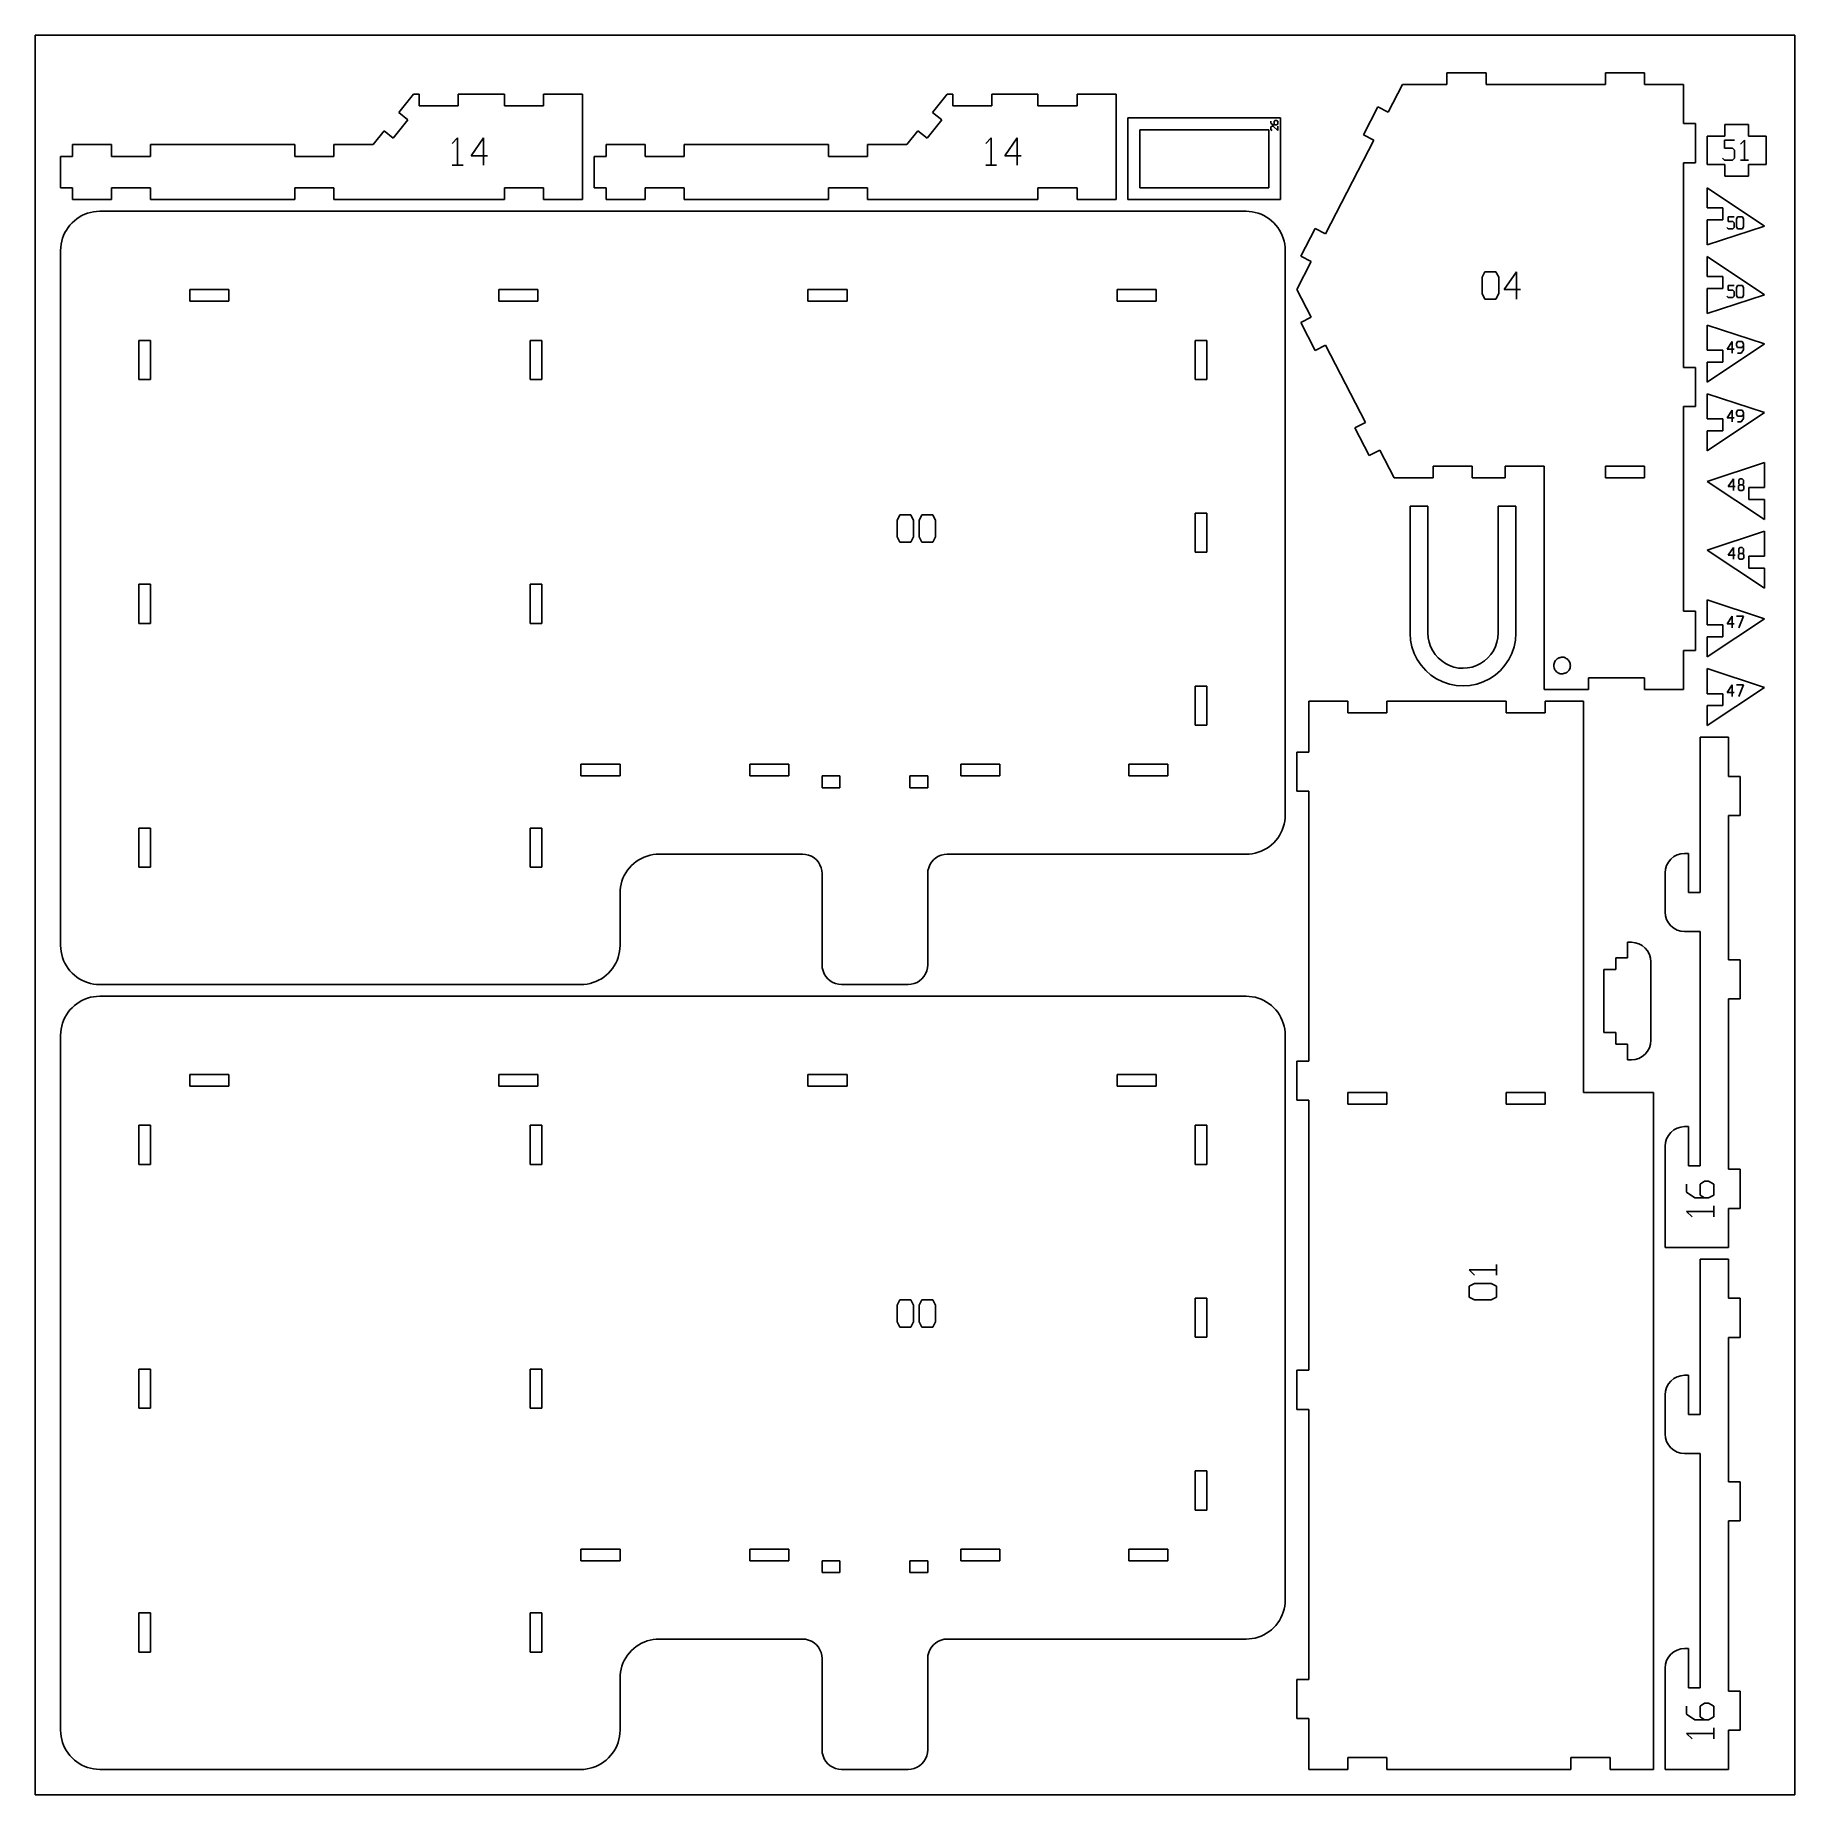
# Model space of a CAD drawing. Header units: millimetres. Extents: x 0 to 450, y 0 to 450.
import ezdxf

# ---------------------------------------------------------------- set-up
doc = ezdxf.new("R2010")
doc.units = ezdxf.units.MM
for name, color, linetype in [('CUT', 1, 'Continuous'), ('ENGRAVE', 5, 'Continuous'), ('SHEET', 8, 'Continuous')]:
    doc.layers.add(name, color=color, linetype=linetype)

msp = doc.modelspace()

# ---------------------------------------------------------------- linework, layer by layer
at = {"layer": 'CUT'}
for p, q in [((349.67, 437.39), (346, 430.28)), ((361.04, 437.39), (349.67, 437.39)), ((361.04, 440.39), (361.04, 437.39)), ((371.04, 440.39), (361.04, 440.39)), ((371.04, 437.39), (371.04, 440.39)), ((401.56, 437.39), (371.04, 437.39)), ((401.56, 440.39), (401.56, 437.39)), ((411.56, 440.39), (401.56, 440.39)), ((411.56, 437.39), (411.56, 440.39)), ((421.57, 437.39), (411.56, 437.39)), ((421.57, 427.39), (421.57, 437.39)), ((93, 430.24), (96.75, 434.91)), ((96.75, 434.91), (98.19, 434.91)), ((98.19, 434.91), (98.19, 431.91)), ((108.19, 431.91), (108.19, 434.91)), ((108.19, 434.91), (119.98, 434.91)), ((119.98, 434.91), (119.98, 431.91)), ((129.98, 431.91), (129.98, 434.91)), ((129.98, 434.91), (139.98, 434.91)), ((139.98, 434.91), (139.98, 407.96)), ((229.48, 430.24), (233.23, 434.91)), ((233.23, 434.91), (234.67, 434.91)), ((234.67, 434.91), (234.67, 431.91)), ((244.67, 431.91), (244.67, 434.91)), ((244.67, 434.91), (256.45, 434.91)), ((256.45, 434.91), (256.45, 431.91)), ((266.46, 431.91), (266.46, 434.91)), ((266.46, 434.91), (276.46, 434.91)), ((276.46, 434.91), (276.46, 407.96)), ((91.59, 423.68), (95.34, 428.36)), ((95.34, 428.36), (93, 430.24)), ((98.19, 431.91), (108.19, 431.91)), ((119.98, 431.91), (129.98, 431.91)), ((228.07, 423.68), (231.82, 428.36)), ((231.82, 428.36), (229.48, 430.24)), ((234.67, 431.91), (244.67, 431.91)), ((256.45, 431.91), (266.46, 431.91)), ((279.46, 428.83), (279.46, 407.96)), ((318.47, 428.83), (279.46, 428.83)), ((318.47, 407.96), (318.47, 428.83)), ((343.33, 431.65), (339.67, 424.54)), ((346, 430.28), (343.33, 431.65)), ((86.4, 422.01), (89.25, 425.56)), ((89.25, 425.56), (91.59, 423.68)), ((222.88, 422.01), (225.73, 425.56)), ((225.73, 425.56), (228.07, 423.68)), ((282.46, 410.96), (282.46, 425.83)), ((282.46, 425.83), (315.47, 425.83)), ((315.47, 425.83), (315.47, 410.96)), ((342.34, 423.16), (330.01, 399.22)), ((339.67, 424.54), (342.34, 423.16)), ((424.57, 427.39), (421.57, 427.39)), ((424.57, 417.39), (424.57, 427.39)), ((432.11, 424.14), (427.57, 424.14)), ((427.57, 424.14), (427.57, 416.96)), ((438.12, 427.14), (432.11, 427.14)), ((432.11, 427.14), (432.11, 424.14)), ((438.12, 424.14), (438.12, 427.14)), ((442.66, 424.14), (438.12, 424.14)), ((442.66, 416.96), (442.66, 424.14)), ((6.5, 410.96), (6.5, 419.01)), ((6.5, 419.01), (9.5, 419.01)), ((9.5, 419.01), (9.5, 422.01)), ((9.5, 422.01), (19.5, 422.01)), ((19.5, 422.01), (19.5, 419.01)), ((19.5, 419.01), (29.5, 419.01)), ((29.5, 419.01), (29.5, 422.01)), ((29.5, 422.01), (66.4, 422.01)), ((66.4, 422.01), (66.4, 419.01)), ((66.4, 419.01), (76.4, 419.01)), ((76.4, 419.01), (76.4, 422.01)), ((76.4, 422.01), (86.4, 422.01)), ((142.98, 410.96), (142.98, 419.01)), ((142.98, 419.01), (145.98, 419.01)), ((145.98, 419.01), (145.98, 422.01)), ((145.98, 422.01), (155.98, 422.01)), ((155.98, 422.01), (155.98, 419.01)), ((155.98, 419.01), (165.98, 419.01)), ((165.98, 419.01), (165.98, 422.01)), ((165.98, 422.01), (202.88, 422.01)), ((202.88, 422.01), (202.88, 419.01)), ((202.88, 419.01), (212.88, 419.01)), ((212.88, 419.01), (212.88, 422.01)), ((212.88, 422.01), (222.88, 422.01)), ((421.57, 365.03), (421.57, 417.39)), ((421.57, 417.39), (424.57, 417.39)), ((427.57, 416.96), (432.11, 416.96)), ((432.11, 416.96), (432.11, 413.96)), ((438.12, 416.96), (442.66, 416.96)), ((438.12, 413.96), (438.12, 416.96)), ((9.5, 410.96), (6.5, 410.96)), ((9.5, 407.96), (9.5, 410.96)), ((19.5, 410.96), (19.5, 407.96)), ((29.5, 410.96), (19.5, 410.96)), ((29.5, 407.96), (29.5, 410.96)), ((66.4, 410.96), (66.4, 407.96)), ((76.4, 410.96), (66.4, 410.96)), ((76.4, 407.96), (76.4, 410.96)), ((119.98, 410.96), (119.98, 407.96)), ((129.98, 410.96), (119.98, 410.96)), ((129.98, 407.96), (129.98, 410.96)), ((145.98, 410.96), (142.98, 410.96)), ((145.98, 407.96), (145.98, 410.96)), ((155.98, 410.96), (155.98, 407.96)), ((165.98, 410.96), (155.98, 410.96)), ((165.98, 407.96), (165.98, 410.96)), ((202.88, 410.96), (202.88, 407.96)), ((212.88, 410.96), (202.88, 410.96)), ((212.88, 407.96), (212.88, 410.96)), ((256.45, 410.96), (256.45, 407.96)), ((266.46, 410.96), (256.45, 410.96)), ((266.46, 407.96), (266.46, 410.96)), ((315.47, 410.96), (282.46, 410.96)), ((427.57, 410.96), (427.57, 405.82)), ((442.27, 401.2), (427.57, 410.96)), ((432.11, 413.96), (438.12, 413.96)), ((19.5, 407.96), (9.5, 407.96)), ((66.4, 407.96), (29.5, 407.96)), ((119.98, 407.96), (76.4, 407.96)), ((139.98, 407.96), (129.98, 407.96)), ((155.98, 407.96), (145.98, 407.96)), ((202.88, 407.96), (165.98, 407.96)), ((256.45, 407.96), (212.88, 407.96)), ((276.46, 407.96), (266.46, 407.96)), ((279.46, 407.96), (318.47, 407.96)), ((427.57, 405.82), (431.57, 405.82)), ((431.57, 405.82), (431.57, 402.82)), ((8.41, 400.83), (7.97, 400.18)), ((8.9, 401.45), (8.41, 400.83)), ((9.43, 402.03), (8.9, 401.45)), ((10.01, 402.56), (9.43, 402.03)), ((10.62, 403.05), (10.01, 402.56)), ((11.28, 403.48), (10.62, 403.05)), ((11.96, 403.87), (11.28, 403.48)), ((12.67, 404.19), (11.96, 403.87)), ((13.41, 404.47), (12.67, 404.19)), ((14.17, 404.68), (13.41, 404.47)), ((14.94, 404.83), (14.17, 404.68)), ((15.72, 404.93), (14.94, 404.83)), ((16.5, 404.96), (15.72, 404.93)), ((309.68, 404.96), (16.5, 404.96)), ((310.46, 404.89), (309.68, 404.96)), ((311.24, 404.83), (310.46, 404.89)), ((312.01, 404.68), (311.24, 404.83)), ((312.77, 404.47), (312.01, 404.68)), ((313.5, 404.19), (312.77, 404.47)), ((314.22, 403.87), (313.5, 404.19)), ((314.9, 403.48), (314.22, 403.87)), ((315.56, 403.05), (314.9, 403.48)), ((316.17, 402.56), (315.56, 403.05)), ((316.75, 402.03), (316.17, 402.56)), ((317.28, 401.45), (316.75, 402.03)), ((317.77, 400.83), (317.28, 401.45)), ((318.2, 400.18), (317.77, 400.83)), ((327.34, 400.59), (323.67, 393.48)), ((330.01, 399.22), (327.34, 400.59)), ((427.57, 402.82), (427.57, 396.4)), ((431.57, 402.82), (427.57, 402.82)), ((427.57, 396.4), (442.27, 401.2)), ((6.62, 396.52), (6.53, 395.74)), ((6.78, 397.29), (6.62, 396.52)), ((6.99, 398.05), (6.78, 397.29)), ((7.26, 398.78), (6.99, 398.05)), ((7.59, 399.5), (7.26, 398.78)), ((7.97, 400.18), (7.59, 399.5)), ((318.59, 399.5), (318.2, 400.18)), ((318.92, 398.78), (318.59, 399.5)), ((319.19, 398.05), (318.92, 398.78)), ((319.4, 397.29), (319.19, 398.05)), ((319.56, 396.52), (319.4, 397.29)), ((319.65, 395.74), (319.56, 396.52)), ((6.53, 395.74), (6.5, 394.95)), ((6.5, 394.95), (6.5, 217.23)), ((319.68, 394.95), (319.65, 395.74)), ((319.68, 250.56), (319.68, 394.95)), ((326.34, 392.1), (322.68, 384.99)), ((323.67, 393.48), (326.34, 392.1)), ((427.57, 393.4), (427.57, 388.25)), ((442.27, 383.64), (427.57, 393.4)), ((427.57, 388.25), (431.57, 388.25)), ((431.57, 388.25), (431.57, 385.25)), ((39.51, 381.95), (39.51, 384.95)), ((39.51, 384.95), (49.51, 384.95)), ((49.51, 384.95), (49.51, 381.95)), ((118.56, 381.95), (118.56, 384.95)), ((118.56, 384.95), (128.56, 384.95)), ((128.56, 384.95), (128.56, 381.95)), ((197.62, 381.95), (197.62, 384.95)), ((197.62, 384.95), (207.62, 384.95)), ((207.62, 384.95), (207.62, 381.95)), ((276.67, 381.95), (276.67, 384.95)), ((276.67, 384.95), (286.67, 384.95)), ((286.67, 384.95), (286.67, 381.95)), ((322.68, 384.99), (326.34, 377.88)), ((427.57, 385.25), (427.57, 378.84)), ((431.57, 385.25), (427.57, 385.25)), ((427.57, 378.84), (442.27, 383.64)), ((49.51, 381.95), (39.51, 381.95)), ((128.56, 381.95), (118.56, 381.95)), ((207.62, 381.95), (197.62, 381.95)), ((286.67, 381.95), (276.67, 381.95)), ((326.34, 377.88), (323.67, 376.5)), ((323.67, 376.5), (327.34, 369.39)), ((427.57, 375.84), (427.57, 369.42)), ((442.27, 371.03), (427.57, 375.84)), ((26.5, 361.95), (26.5, 371.95)), ((26.5, 371.95), (29.5, 371.95)), ((29.5, 371.95), (29.5, 361.95)), ((126.56, 361.95), (126.56, 371.95)), ((126.56, 371.95), (129.56, 371.95)), ((129.56, 371.95), (129.56, 361.95)), ((296.67, 361.95), (296.67, 371.95)), ((296.67, 371.95), (299.67, 371.95)), ((299.67, 371.95), (299.67, 361.95)), ((327.34, 369.39), (330.01, 370.76)), ((330.01, 370.76), (340.19, 350.99)), ((427.57, 361.27), (442.27, 371.03)), ((427.57, 369.42), (431.57, 369.42)), ((431.57, 369.42), (431.57, 366.42)), ((424.57, 365.03), (421.57, 365.03)), ((424.57, 355.03), (424.57, 365.03)), ((427.57, 366.42), (427.57, 361.27)), ((431.57, 366.42), (427.57, 366.42)), ((29.5, 361.95), (26.5, 361.95)), ((129.56, 361.95), (126.56, 361.95)), ((299.67, 361.95), (296.67, 361.95)), ((427.57, 358.27), (427.57, 351.85)), ((442.27, 353.47), (427.57, 358.27)), ((421.57, 302.67), (421.57, 355.03)), ((421.57, 355.03), (424.57, 355.03)), ((427.57, 343.71), (442.27, 353.47)), ((427.57, 351.85), (431.57, 351.85)), ((431.57, 351.85), (431.57, 348.85)), ((340.19, 350.99), (337.52, 349.61)), ((337.52, 349.61), (341.18, 342.5)), ((427.57, 348.85), (427.57, 343.71)), ((431.57, 348.85), (427.57, 348.85)), ((341.18, 342.5), (343.85, 343.87)), ((343.85, 343.87), (347.52, 336.76)), ((357.52, 336.76), (357.52, 339.76)), ((357.52, 339.76), (367.52, 339.76)), ((367.52, 339.76), (367.52, 336.76)), ((375.9, 336.76), (375.9, 339.76)), ((375.9, 339.76), (385.9, 339.76)), ((385.9, 339.76), (385.9, 282.67)), ((401.56, 336.76), (401.56, 339.76)), ((401.56, 339.76), (411.56, 339.76)), ((411.56, 339.76), (411.56, 336.76)), ((442.27, 340.71), (427.57, 335.9)), ((442.27, 334.29), (442.27, 340.71)), ((347.52, 336.76), (357.52, 336.76)), ((367.52, 336.76), (375.9, 336.76)), ((411.56, 336.76), (401.56, 336.76)), ((427.57, 335.9), (442.27, 326.15)), ((438.27, 331.29), (438.27, 334.29)), ((438.27, 334.29), (442.27, 334.29)), ((351.65, 329.57), (351.65, 297.03)), ((356.18, 329.57), (351.65, 329.57)), ((356.18, 297.18), (356.18, 329.57)), ((374.13, 329.57), (374.13, 297.18)), ((378.66, 329.57), (374.13, 329.57)), ((378.66, 297.03), (378.66, 329.57)), ((442.27, 331.29), (438.27, 331.29)), ((442.27, 326.15), (442.27, 331.29)), ((296.67, 317.75), (296.67, 327.76)), ((296.67, 327.76), (299.67, 327.76)), ((299.67, 327.76), (299.67, 317.75)), ((442.27, 323.15), (427.57, 318.34)), ((442.27, 316.73), (442.27, 323.15)), ((299.67, 317.75), (296.67, 317.75)), ((427.57, 318.34), (442.27, 308.58)), ((438.27, 313.73), (438.27, 316.73)), ((438.27, 316.73), (442.27, 316.73)), ((442.27, 313.73), (438.27, 313.73)), ((442.27, 308.58), (442.27, 313.73)), ((26.5, 299.59), (26.5, 309.59)), ((26.5, 309.59), (29.5, 309.59)), ((29.5, 309.59), (29.5, 299.59)), ((126.56, 299.59), (126.56, 309.59)), ((126.56, 309.59), (129.56, 309.59)), ((129.56, 309.59), (129.56, 299.59)), ((424.57, 302.67), (421.57, 302.67)), ((424.57, 292.67), (424.57, 302.67)), ((442.27, 300.78), (427.57, 305.58)), ((427.57, 305.58), (427.57, 299.17)), ((29.5, 299.59), (26.5, 299.59)), ((129.56, 299.59), (126.56, 299.59)), ((351.65, 297.03), (351.76, 295.32)), ((356.26, 295.91), (356.18, 297.18)), ((374.13, 297.18), (374.05, 295.91)), ((378.55, 295.32), (378.66, 297.03)), ((427.57, 291.02), (442.27, 300.78)), ((427.57, 299.17), (431.57, 299.17)), ((431.57, 299.17), (431.57, 296.17)), ((351.76, 295.32), (352.1, 293.58)), ((352.1, 293.58), (352.67, 291.91)), ((356.49, 294.76), (356.26, 295.91)), ((356.87, 293.65), (356.49, 294.76)), ((357.39, 292.59), (356.87, 293.65)), ((358.04, 291.62), (357.39, 292.59)), ((372.92, 292.59), (372.27, 291.62)), ((373.44, 293.65), (372.92, 292.59)), ((373.82, 294.76), (373.44, 293.65)), ((374.05, 295.91), (373.82, 294.76)), ((377.64, 291.91), (378.21, 293.58)), ((378.21, 293.58), (378.55, 295.32)), ((421.57, 282.67), (421.57, 292.67)), ((421.57, 292.67), (424.57, 292.67)), ((427.57, 296.17), (427.57, 291.02)), ((431.57, 296.17), (427.57, 296.17)), ((352.67, 291.91), (353.45, 290.32)), ((353.45, 290.32), (354.44, 288.85)), ((354.44, 288.85), (355.6, 287.53)), ((358.81, 290.74), (358.04, 291.62)), ((359.7, 289.96), (358.81, 290.74)), ((360.67, 289.31), (359.7, 289.96)), ((361.72, 288.79), (360.67, 289.31)), ((362.83, 288.42), (361.72, 288.79)), ((363.98, 288.11), (362.83, 288.42)), ((365.16, 288.11), (363.98, 288.11)), ((366.33, 288.19), (365.16, 288.11)), ((367.48, 288.42), (366.33, 288.19)), ((368.59, 288.79), (367.48, 288.42)), ((369.64, 289.31), (368.59, 288.79)), ((370.61, 289.96), (369.64, 289.31)), ((371.5, 290.74), (370.61, 289.96)), ((372.27, 291.62), (371.5, 290.74)), ((374.71, 287.53), (375.87, 288.85)), ((375.87, 288.85), (376.86, 290.32)), ((376.86, 290.32), (377.64, 291.91)), ((388.36, 288.79), (388.38, 289.07)), ((388.38, 288.52), (388.36, 288.79)), ((388.38, 289.07), (388.43, 289.34)), ((388.43, 288.24), (388.38, 288.52)), ((388.43, 289.34), (388.52, 289.61)), ((388.52, 287.98), (388.43, 288.24)), ((388.52, 289.61), (388.65, 289.85)), ((388.65, 289.85), (388.8, 290.08)), ((388.8, 290.08), (388.98, 290.29)), ((388.98, 290.29), (389.19, 290.48)), ((389.19, 290.48), (389.42, 290.63)), ((389.42, 290.63), (389.67, 290.75)), ((389.67, 290.75), (389.93, 290.75)), ((389.93, 290.84), (390.21, 290.84)), ((390.21, 290.9), (390.48, 290.9)), ((390.48, 290.92), (390.76, 290.92)), ((390.76, 290.9), (391.03, 290.9)), ((391.03, 290.84), (391.29, 290.84)), ((391.29, 290.75), (391.54, 290.63)), ((391.54, 290.63), (391.77, 290.48)), ((391.77, 290.48), (391.98, 290.29)), ((391.98, 290.29), (392.17, 290.08)), ((392.17, 290.08), (392.32, 289.85)), ((392.32, 289.85), (392.44, 289.61)), ((392.44, 289.61), (392.53, 289.34)), ((392.53, 288.24), (392.44, 287.98)), ((392.53, 289.34), (392.59, 289.07)), ((392.59, 288.52), (392.53, 288.24)), ((392.59, 289.07), (392.6, 288.79)), ((392.6, 288.79), (392.59, 288.52)), ((442.27, 283.22), (427.57, 288.02)), ((427.57, 288.02), (427.57, 281.6)), ((296.67, 273.56), (296.67, 283.56)), ((296.67, 283.56), (299.67, 283.56)), ((299.67, 283.56), (299.67, 273.56)), ((355.6, 287.53), (356.93, 286.36)), ((356.93, 286.36), (358.4, 285.38)), ((358.4, 285.38), (359.98, 284.6)), ((359.98, 284.6), (361.66, 284.03)), ((361.66, 284.03), (363.39, 283.68)), ((363.39, 283.68), (365.16, 283.57)), ((365.16, 283.57), (366.92, 283.68)), ((366.92, 283.68), (368.65, 284.03)), ((368.65, 284.03), (370.33, 284.6)), ((370.33, 284.6), (371.91, 285.38)), ((371.91, 285.38), (373.38, 286.36)), ((373.38, 286.36), (374.71, 287.53)), ((388.65, 287.73), (388.52, 287.98)), ((388.8, 287.5), (388.65, 287.73)), ((388.98, 287.29), (388.8, 287.5)), ((389.19, 287.11), (388.98, 287.29)), ((389.42, 286.96), (389.19, 287.11)), ((389.67, 286.83), (389.42, 286.96)), ((389.93, 286.74), (389.67, 286.74)), ((390.21, 286.69), (389.93, 286.69)), ((390.48, 286.67), (390.21, 286.67)), ((390.76, 286.69), (390.48, 286.69)), ((391.03, 286.74), (390.76, 286.74)), ((391.29, 286.83), (391.03, 286.83)), ((391.54, 286.96), (391.29, 286.83)), ((391.77, 287.11), (391.54, 286.96)), ((391.98, 287.29), (391.77, 287.11)), ((392.17, 287.5), (391.98, 287.29)), ((392.32, 287.73), (392.17, 287.5)), ((392.44, 287.98), (392.32, 287.73)), ((397.21, 282.67), (397.21, 285.67)), ((397.21, 285.67), (411.56, 285.67)), ((411.56, 285.67), (411.56, 282.67)), ((325.68, 279.67), (335.68, 279.67)), ((325.68, 266.67), (325.68, 279.67)), ((335.68, 279.67), (335.68, 276.67)), ((345.68, 279.67), (376.2, 279.67)), ((345.68, 276.67), (345.68, 279.67)), ((376.2, 279.67), (376.2, 276.67)), ((385.9, 282.67), (397.21, 282.67)), ((386.2, 279.67), (396, 279.67)), ((386.2, 276.67), (386.2, 279.67)), ((396, 279.67), (396, 179.62)), ((411.56, 282.67), (421.57, 282.67)), ((427.57, 273.46), (442.27, 283.22)), ((427.57, 281.6), (431.57, 281.6)), ((431.57, 281.6), (431.57, 278.6)), ((335.68, 276.67), (345.68, 276.67)), ((376.2, 276.67), (386.2, 276.67)), ((427.57, 278.6), (427.57, 273.46)), ((431.57, 278.6), (427.57, 278.6)), ((299.67, 273.56), (296.67, 273.56)), ((433.01, 270.46), (425.83, 270.46)), ((425.83, 270.46), (425.83, 230.76)), ((433.01, 260.46), (433.01, 270.46)), ((322.68, 266.67), (325.68, 266.67)), ((322.68, 256.67), (322.68, 266.67)), ((139.56, 260.56), (139.56, 263.56)), ((139.56, 263.56), (149.56, 263.56)), ((149.56, 263.56), (149.56, 260.56)), ((182.77, 260.56), (182.77, 263.56)), ((182.77, 263.56), (192.77, 263.56)), ((192.77, 263.56), (192.77, 260.56)), ((236.72, 260.56), (236.72, 263.56)), ((236.72, 263.56), (246.72, 263.56)), ((246.72, 263.56), (246.72, 260.56)), ((279.67, 260.56), (279.67, 263.56)), ((279.67, 263.56), (289.67, 263.56)), ((289.67, 263.56), (289.67, 260.56)), ((149.56, 260.56), (139.56, 260.56)), ((192.77, 260.56), (182.77, 260.56)), ((201.24, 257.56), (201.24, 260.56)), ((201.24, 260.56), (205.77, 260.56)), ((205.77, 257.56), (201.24, 257.56)), ((205.77, 260.56), (205.77, 257.56)), ((223.72, 257.56), (223.72, 260.56)), ((223.72, 260.56), (228.25, 260.56)), ((228.25, 257.56), (223.72, 257.56)), ((228.25, 260.56), (228.25, 257.56)), ((246.72, 260.56), (236.72, 260.56)), ((289.67, 260.56), (279.67, 260.56)), ((325.68, 256.67), (322.68, 256.67)), ((325.68, 187.61), (325.68, 256.67)), ((436.01, 260.46), (433.01, 260.46)), ((436.01, 250.45), (436.01, 260.46)), ((319.19, 247.47), (319.4, 248.22)), ((319.4, 248.22), (319.56, 248.99)), ((319.56, 248.99), (319.65, 249.77)), ((319.65, 249.77), (319.68, 250.56)), ((433.01, 250.45), (436.01, 250.45)), ((433.01, 213.56), (433.01, 250.45)), ((26.5, 237.23), (26.5, 247.24)), ((26.5, 247.24), (29.5, 247.24)), ((29.5, 247.24), (29.5, 237.23)), ((126.56, 237.23), (126.56, 247.24)), ((126.56, 247.24), (129.56, 247.24)), ((129.56, 247.24), (129.56, 237.23)), ((316.17, 242.95), (316.75, 243.48)), ((316.75, 243.48), (317.28, 244.06)), ((317.28, 244.06), (317.77, 244.68)), ((317.77, 244.68), (318.2, 245.33)), ((318.2, 245.33), (318.59, 246.02)), ((318.59, 246.02), (318.92, 246.73)), ((318.92, 246.73), (319.19, 247.47)), ((153.07, 238.16), (153.68, 238.64)), ((153.68, 238.64), (154.34, 239.08)), ((154.34, 239.08), (155.02, 239.46)), ((155.02, 239.46), (155.74, 239.79)), ((155.74, 239.79), (156.47, 240.07)), ((156.47, 240.07), (157.23, 240.28)), ((157.23, 240.28), (158, 240.43)), ((158, 240.43), (158.78, 240.52)), ((158.78, 240.52), (159.56, 240.55)), ((159.56, 240.55), (196.24, 240.55)), ((196.24, 240.55), (197.02, 240.49)), ((197.02, 240.49), (197.78, 240.31)), ((197.78, 240.31), (198.51, 240.01)), ((198.51, 240.01), (199.18, 239.6)), ((199.18, 239.6), (199.77, 239.09)), ((199.77, 239.09), (200.28, 238.49)), ((229.21, 238.49), (229.72, 239.09)), ((229.72, 239.09), (230.32, 239.6)), ((230.32, 239.6), (230.98, 240.01)), ((230.98, 240.01), (231.71, 240.31)), ((231.71, 240.31), (232.47, 240.49)), ((232.47, 240.49), (233.25, 240.55)), ((233.25, 240.55), (309.68, 240.55)), ((309.68, 240.55), (310.46, 240.59)), ((310.46, 240.59), (311.24, 240.68)), ((311.24, 240.68), (312.01, 240.83)), ((312.01, 240.83), (312.77, 241.04)), ((312.77, 241.04), (313.5, 241.32)), ((313.5, 241.32), (314.22, 241.65)), ((314.22, 241.65), (314.9, 242.03)), ((314.9, 242.03), (315.56, 242.47)), ((315.56, 242.47), (316.17, 242.95)), ((417.67, 238.54), (417.21, 237.67)), ((418.29, 239.29), (417.67, 238.54)), ((419.05, 239.92), (418.29, 239.29)), ((419.92, 240.38), (419.05, 239.92)), ((420.86, 240.66), (419.92, 240.38)), ((421.83, 240.76), (420.86, 240.66)), ((422.83, 240.76), (421.83, 240.76)), ((422.83, 230.76), (422.83, 240.76)), ((29.5, 237.23), (26.5, 237.23)), ((129.56, 237.23), (126.56, 237.23)), ((150.05, 233.64), (150.32, 234.38)), ((150.32, 234.38), (150.65, 235.09)), ((150.65, 235.09), (151.04, 235.78)), ((151.04, 235.78), (151.47, 236.43)), ((151.47, 236.43), (151.96, 237.05)), ((151.96, 237.05), (152.49, 237.63)), ((152.49, 237.63), (153.07, 238.16)), ((200.28, 238.49), (200.69, 237.82)), ((200.69, 237.82), (200.99, 237.1)), ((200.99, 237.1), (201.18, 236.34)), ((201.18, 236.34), (201.24, 235.55)), ((201.24, 235.55), (201.24, 212.23)), ((228.25, 235.55), (228.32, 236.34)), ((228.25, 212.23), (228.25, 235.55)), ((228.32, 236.34), (228.5, 237.1)), ((228.5, 237.1), (228.8, 237.82)), ((228.8, 237.82), (229.21, 238.49)), ((416.93, 236.73), (416.83, 235.76)), ((416.83, 235.76), (416.83, 225.76)), ((417.21, 237.67), (416.93, 236.73)), ((149.56, 230.55), (149.59, 231.34)), ((149.56, 217.23), (149.56, 230.55)), ((149.59, 231.34), (149.68, 232.12)), ((149.68, 232.12), (149.84, 232.89)), ((149.84, 232.89), (150.05, 233.64)), ((425.83, 230.76), (422.83, 230.76)), ((416.83, 225.76), (416.93, 224.78)), ((416.93, 224.78), (417.21, 223.84)), ((417.21, 223.84), (417.67, 222.98)), ((417.67, 222.98), (418.29, 222.22)), ((418.29, 222.22), (419.05, 221.6)), ((419.05, 221.6), (419.92, 221.14)), ((419.92, 221.14), (420.86, 220.85)), ((420.86, 220.85), (421.83, 220.75)), ((421.83, 220.75), (425.83, 220.75)), ((425.83, 220.75), (425.83, 160.87)), ((6.5, 217.23), (6.53, 216.45)), ((6.53, 216.45), (6.62, 215.67)), ((149.44, 215.67), (149.53, 216.45)), ((149.53, 216.45), (149.56, 217.23)), ((408.2, 218.02), (407.2, 218.02)), ((407.2, 218.02), (407.2, 214.02)), ((409.18, 217.92), (408.2, 218.02)), ((410.12, 217.64), (409.18, 217.92)), ((410.98, 217.18), (410.12, 217.64)), ((411.74, 216.56), (410.98, 217.18)), ((412.36, 215.8), (411.74, 216.56)), ((6.62, 215.67), (6.78, 214.89)), ((6.78, 214.89), (6.99, 214.14)), ((6.99, 214.14), (7.26, 213.4)), ((7.26, 213.4), (7.59, 212.69)), ((7.59, 212.69), (7.97, 212)), ((7.97, 212), (8.41, 211.35)), ((147.65, 211.35), (148.09, 212)), ((148.09, 212), (148.47, 212.69)), ((148.47, 212.69), (148.8, 213.4)), ((148.8, 213.4), (149.07, 214.14)), ((149.07, 214.14), (149.29, 214.89)), ((149.29, 214.89), (149.44, 215.67)), ((201.24, 212.23), (201.3, 211.45)), ((228.19, 211.45), (228.25, 212.23)), ((407.2, 214.02), (404.2, 214.02)), ((404.2, 214.02), (404.2, 211.02)), ((412.82, 214.93), (412.36, 215.8)), ((413.11, 214), (412.82, 214.93)), ((413.2, 213.02), (413.11, 214)), ((413.2, 192.95), (413.2, 213.02)), ((436.01, 213.56), (433.01, 213.56)), ((436.01, 203.56), (436.01, 213.56)), ((8.41, 211.35), (8.9, 210.73)), ((8.9, 210.73), (9.43, 210.16)), ((9.43, 210.16), (10.01, 209.62)), ((10.01, 209.62), (10.62, 209.14)), ((10.62, 209.14), (11.28, 208.7)), ((11.28, 208.7), (11.96, 208.32)), ((11.96, 208.32), (12.67, 207.99)), ((12.67, 207.99), (13.41, 207.72)), ((13.41, 207.72), (14.17, 207.5)), ((14.17, 207.5), (14.94, 207.35)), ((14.94, 207.35), (15.72, 207.26)), ((15.72, 207.26), (16.5, 207.23)), ((16.5, 207.23), (139.56, 207.23)), ((139.56, 207.23), (140.34, 207.23)), ((140.34, 207.23), (141.12, 207.35)), ((141.12, 207.35), (141.89, 207.5)), ((141.89, 207.5), (142.65, 207.72)), ((142.65, 207.72), (143.39, 207.99)), ((143.39, 207.99), (144.1, 208.32)), ((144.1, 208.32), (144.79, 208.7)), ((144.79, 208.7), (145.44, 209.14)), ((145.44, 209.14), (146.06, 209.62)), ((146.06, 209.62), (146.63, 210.16)), ((146.63, 210.16), (147.16, 210.73)), ((147.16, 210.73), (147.65, 211.35)), ((201.3, 211.45), (201.48, 210.68)), ((201.48, 210.68), (201.78, 209.96)), ((201.78, 209.96), (202.19, 209.29)), ((202.19, 209.29), (202.7, 208.69)), ((202.7, 208.69), (203.3, 208.18)), ((203.3, 208.18), (203.97, 207.77)), ((203.97, 207.77), (204.69, 207.47)), ((204.69, 207.47), (205.46, 207.29)), ((205.46, 207.29), (206.24, 207.23)), ((206.24, 207.23), (223.25, 207.23)), ((223.25, 207.23), (224.04, 207.29)), ((224.04, 207.29), (224.8, 207.47)), ((224.8, 207.47), (225.52, 207.77)), ((225.52, 207.77), (226.19, 208.18)), ((226.19, 208.18), (226.79, 208.69)), ((226.79, 208.69), (227.3, 209.29)), ((227.3, 209.29), (227.71, 209.96)), ((227.71, 209.96), (228.01, 210.68)), ((228.01, 210.68), (228.19, 211.45)), ((404.2, 211.02), (401.2, 211.02)), ((401.2, 211.02), (401.2, 194.96)), ((11.28, 202.75), (10.62, 202.32)), ((11.96, 203.14), (11.28, 202.75)), ((12.67, 203.47), (11.96, 203.14)), ((13.41, 203.74), (12.67, 203.47)), ((14.17, 203.95), (13.41, 203.74)), ((14.94, 204.11), (14.17, 203.95)), ((15.72, 204.2), (14.94, 204.11)), ((16.5, 204.23), (15.72, 204.2)), ((309.68, 204.23), (16.5, 204.23)), ((310.46, 204.16), (309.68, 204.23)), ((311.24, 204.11), (310.46, 204.16)), ((312.01, 203.95), (311.24, 204.11)), ((312.77, 203.74), (312.01, 203.95)), ((313.5, 203.47), (312.77, 203.74)), ((314.22, 203.14), (313.5, 203.47)), ((314.9, 202.75), (314.22, 203.14)), ((315.56, 202.32), (314.9, 202.75)), ((433.01, 203.56), (436.01, 203.56)), ((433.01, 159.98), (433.01, 203.56)), ((7.26, 198.05), (6.99, 197.32)), ((7.59, 198.77), (7.26, 198.05)), ((7.97, 199.45), (7.59, 198.77)), ((8.41, 200.11), (7.97, 199.45)), ((8.9, 200.72), (8.41, 200.11)), ((9.43, 201.3), (8.9, 200.72)), ((10.01, 201.83), (9.43, 201.3)), ((10.62, 202.32), (10.01, 201.83)), ((316.17, 201.83), (315.56, 202.32)), ((316.75, 201.3), (316.17, 201.83)), ((317.28, 200.72), (316.75, 201.3)), ((317.77, 200.11), (317.28, 200.72)), ((318.2, 199.45), (317.77, 200.11)), ((318.59, 198.77), (318.2, 199.45)), ((318.92, 198.05), (318.59, 198.77)), ((319.19, 197.32), (318.92, 198.05)), ((6.53, 195.01), (6.5, 194.23)), ((6.5, 194.23), (6.5, 16.5)), ((6.62, 195.79), (6.53, 195.01)), ((6.78, 196.56), (6.62, 195.79)), ((6.99, 197.32), (6.78, 196.56)), ((319.4, 196.56), (319.19, 197.32)), ((319.56, 195.79), (319.4, 196.56)), ((319.65, 195.01), (319.56, 195.79)), ((319.68, 194.23), (319.65, 195.01)), ((319.68, 49.83), (319.68, 194.23)), ((401.2, 194.96), (404.2, 194.96)), ((404.2, 194.96), (404.2, 191.95)), ((404.2, 191.95), (407.2, 191.95)), ((407.2, 191.95), (407.2, 187.95)), ((410.98, 188.8), (411.74, 189.42)), ((411.74, 189.42), (412.36, 190.18)), ((412.36, 190.18), (412.82, 191.04)), ((412.82, 191.04), (413.11, 191.98)), ((413.11, 191.98), (413.2, 192.95)), ((322.68, 187.61), (325.68, 187.61)), ((322.68, 177.61), (322.68, 187.61)), ((407.2, 187.95), (408.2, 187.95)), ((408.2, 187.95), (409.18, 188.05)), ((409.18, 188.05), (410.12, 188.33)), ((410.12, 188.33), (410.98, 188.8)), ((39.51, 181.22), (39.51, 184.22)), ((39.51, 184.22), (49.51, 184.22)), ((49.51, 181.22), (39.51, 181.22)), ((49.51, 184.22), (49.51, 181.22)), ((118.56, 181.22), (118.56, 184.22)), ((118.56, 184.22), (128.56, 184.22)), ((128.56, 181.22), (118.56, 181.22)), ((128.56, 184.22), (128.56, 181.22)), ((197.62, 181.22), (197.62, 184.22)), ((197.62, 184.22), (207.62, 184.22)), ((207.62, 181.22), (197.62, 181.22)), ((207.62, 184.22), (207.62, 181.22)), ((276.67, 181.22), (276.67, 184.22)), ((276.67, 184.22), (286.67, 184.22)), ((286.67, 181.22), (276.67, 181.22)), ((286.67, 184.22), (286.67, 181.22)), ((325.68, 177.61), (322.68, 177.61)), ((325.68, 108.56), (325.68, 177.61)), ((345.68, 179.62), (335.68, 179.62)), ((335.68, 179.62), (335.68, 176.62)), ((335.68, 176.62), (345.68, 176.62)), ((345.68, 176.62), (345.68, 179.62)), ((386.2, 179.62), (376.2, 179.62)), ((376.2, 179.62), (376.2, 176.62)), ((376.2, 176.62), (386.2, 176.62)), ((386.2, 176.62), (386.2, 179.62)), ((396, 179.62), (413.83, 179.62)), ((413.83, 179.62), (413.83, 6.5)), ((26.5, 161.22), (26.5, 171.22)), ((26.5, 171.22), (29.5, 171.22)), ((29.5, 171.22), (29.5, 161.22)), ((126.56, 161.22), (126.56, 171.22)), ((126.56, 171.22), (129.56, 171.22)), ((129.56, 171.22), (129.56, 161.22)), ((296.67, 161.22), (296.67, 171.22)), ((296.67, 171.22), (299.67, 171.22)), ((299.67, 171.22), (299.67, 161.22)), ((416.93, 166.85), (416.83, 165.88)), ((417.21, 167.79), (416.93, 166.85)), ((417.67, 168.65), (417.21, 167.79)), ((418.29, 169.41), (417.67, 168.65)), ((419.05, 170.03), (418.29, 169.41)), ((419.92, 170.5), (419.05, 170.03)), ((420.86, 170.78), (419.92, 170.5)), ((421.83, 170.88), (420.86, 170.78)), ((422.83, 170.88), (421.83, 170.88)), ((422.83, 160.87), (422.83, 170.88)), ((416.83, 165.88), (416.83, 139.98)), ((29.5, 161.22), (26.5, 161.22)), ((129.56, 161.22), (126.56, 161.22)), ((299.67, 161.22), (296.67, 161.22)), ((425.83, 160.87), (422.83, 160.87)), ((436.01, 159.98), (433.01, 159.98)), ((436.01, 149.98), (436.01, 159.98)), ((433.01, 149.98), (436.01, 149.98)), ((433.01, 139.98), (433.01, 149.98)), ((416.83, 139.98), (433.01, 139.98)), ((433.01, 136.98), (425.83, 136.98)), ((425.83, 136.98), (425.83, 97.28)), ((433.01, 126.98), (433.01, 136.98)), ((296.67, 117.03), (296.67, 127.03)), ((296.67, 127.03), (299.67, 127.03)), ((299.67, 127.03), (299.67, 117.03)), ((436.01, 126.98), (433.01, 126.98)), ((436.01, 116.98), (436.01, 126.98)), ((299.67, 117.03), (296.67, 117.03)), ((433.01, 116.98), (436.01, 116.98)), ((433.01, 80.08), (433.01, 116.98)), ((26.5, 98.86), (26.5, 108.86)), ((26.5, 108.86), (29.5, 108.86)), ((29.5, 108.86), (29.5, 98.86)), ((126.56, 98.86), (126.56, 108.86)), ((126.56, 108.86), (129.56, 108.86)), ((129.56, 108.86), (129.56, 98.86)), ((322.68, 108.56), (325.68, 108.56)), ((322.68, 98.56), (322.68, 108.56)), ((417.21, 104.19), (416.93, 103.25)), ((417.67, 105.06), (417.21, 104.19)), ((418.29, 105.81), (417.67, 105.06)), ((419.05, 106.44), (418.29, 105.81)), ((419.92, 106.9), (419.05, 106.44)), ((420.86, 107.18), (419.92, 106.9)), ((421.83, 107.28), (420.86, 107.18)), ((422.83, 107.28), (421.83, 107.28)), ((422.83, 97.28), (422.83, 107.28)), ((416.93, 103.25), (416.83, 102.28)), ((416.83, 102.28), (416.83, 92.28)), ((29.5, 98.86), (26.5, 98.86)), ((129.56, 98.86), (126.56, 98.86)), ((325.68, 98.56), (322.68, 98.56)), ((325.68, 29.5), (325.68, 98.56)), ((425.83, 97.28), (422.83, 97.28)), ((416.83, 92.28), (416.93, 91.3)), ((416.93, 91.3), (417.21, 90.36)), ((417.21, 90.36), (417.67, 89.5)), ((417.67, 89.5), (418.29, 88.74)), ((418.29, 88.74), (419.05, 88.12)), ((419.05, 88.12), (419.92, 87.66)), ((419.92, 87.66), (420.86, 87.37)), ((420.86, 87.37), (421.83, 87.28)), ((421.83, 87.28), (425.83, 87.28)), ((425.83, 87.28), (425.83, 27.4)), ((296.67, 72.83), (296.67, 82.84)), ((296.67, 82.84), (299.67, 82.84)), ((299.67, 82.84), (299.67, 72.83)), ((436.01, 80.08), (433.01, 80.08)), ((436.01, 70.08), (436.01, 80.08)), ((299.67, 72.83), (296.67, 72.83)), ((433.01, 70.08), (436.01, 70.08)), ((433.01, 26.5), (433.01, 70.08)), ((139.56, 59.83), (139.56, 62.83)), ((139.56, 62.83), (149.56, 62.83)), ((149.56, 59.83), (139.56, 59.83)), ((149.56, 62.83), (149.56, 59.83)), ((182.77, 59.83), (182.77, 62.83)), ((182.77, 62.83), (192.77, 62.83)), ((192.77, 59.83), (182.77, 59.83)), ((192.77, 62.83), (192.77, 59.83)), ((201.24, 56.83), (201.24, 59.83)), ((201.24, 59.83), (205.77, 59.83)), ((205.77, 59.83), (205.77, 56.83)), ((223.72, 56.83), (223.72, 59.83)), ((223.72, 59.83), (228.25, 59.83)), ((228.25, 59.83), (228.25, 56.83)), ((236.72, 59.83), (236.72, 62.83)), ((236.72, 62.83), (246.72, 62.83)), ((246.72, 59.83), (236.72, 59.83)), ((246.72, 62.83), (246.72, 59.83)), ((279.67, 59.83), (279.67, 62.83)), ((279.67, 62.83), (289.67, 62.83)), ((289.67, 59.83), (279.67, 59.83)), ((289.67, 62.83), (289.67, 59.83)), ((205.77, 56.83), (201.24, 56.83)), ((228.25, 56.83), (223.72, 56.83)), ((319.65, 49.04), (319.68, 49.83)), ((26.5, 36.51), (26.5, 46.51)), ((26.5, 46.51), (29.5, 46.51)), ((29.5, 46.51), (29.5, 36.51)), ((126.56, 36.51), (126.56, 46.51)), ((126.56, 46.51), (129.56, 46.51)), ((129.56, 46.51), (129.56, 36.51)), ((318.2, 44.6), (318.59, 45.29)), ((318.59, 45.29), (318.92, 46)), ((318.92, 46), (319.19, 46.74)), ((319.19, 46.74), (319.4, 47.49)), ((319.4, 47.49), (319.56, 48.26)), ((319.56, 48.26), (319.65, 49.04)), ((312.77, 40.32), (313.5, 40.59)), ((313.5, 40.59), (314.22, 40.92)), ((314.22, 40.92), (314.9, 41.3)), ((314.9, 41.3), (315.56, 41.74)), ((315.56, 41.74), (316.17, 42.22)), ((316.17, 42.22), (316.75, 42.76)), ((316.75, 42.76), (317.28, 43.33)), ((317.28, 43.33), (317.77, 43.95)), ((317.77, 43.95), (318.2, 44.6)), ((29.5, 36.51), (26.5, 36.51)), ((129.56, 36.51), (126.56, 36.51)), ((151.47, 35.7), (151.96, 36.32)), ((151.96, 36.32), (152.49, 36.9)), ((152.49, 36.9), (153.07, 37.43)), ((153.07, 37.43), (153.68, 37.92)), ((153.68, 37.92), (154.34, 38.35)), ((154.34, 38.35), (155.02, 38.74)), ((155.02, 38.74), (155.74, 39.07)), ((155.74, 39.07), (156.47, 39.34)), ((156.47, 39.34), (157.23, 39.55)), ((157.23, 39.55), (158, 39.7)), ((158, 39.7), (158.78, 39.8)), ((158.78, 39.8), (159.56, 39.83)), ((159.56, 39.83), (196.24, 39.83)), ((196.24, 39.83), (197.02, 39.77)), ((197.02, 39.77), (197.78, 39.58)), ((197.78, 39.58), (198.51, 39.28)), ((198.51, 39.28), (199.18, 38.87)), ((199.18, 38.87), (199.77, 38.36)), ((199.77, 38.36), (200.28, 37.77)), ((200.28, 37.77), (200.69, 37.1)), ((200.69, 37.1), (200.99, 36.37)), ((200.99, 36.37), (201.18, 35.61)), ((228.32, 35.61), (228.5, 36.37)), ((228.5, 36.37), (228.8, 37.1)), ((228.8, 37.1), (229.21, 37.77)), ((229.21, 37.77), (229.72, 38.36)), ((229.72, 38.36), (230.32, 38.87)), ((230.32, 38.87), (230.98, 39.28)), ((230.98, 39.28), (231.71, 39.58)), ((231.71, 39.58), (232.47, 39.77)), ((232.47, 39.77), (233.25, 39.83)), ((233.25, 39.83), (309.68, 39.83)), ((309.68, 39.83), (310.46, 39.86)), ((310.46, 39.86), (311.24, 39.95)), ((311.24, 39.95), (312.01, 40.1)), ((312.01, 40.1), (312.77, 40.32)), ((419.05, 36.55), (418.29, 35.93)), ((419.92, 37.02), (419.05, 36.55)), ((420.86, 37.3), (419.92, 37.02)), ((421.83, 37.4), (420.86, 37.3)), ((422.83, 37.4), (421.83, 37.4)), ((422.83, 27.4), (422.83, 37.4)), ((149.68, 31.39), (149.84, 32.16)), ((149.84, 32.16), (150.05, 32.92)), ((150.05, 32.92), (150.32, 33.65)), ((150.32, 33.65), (150.65, 34.37)), ((150.65, 34.37), (151.04, 35.05)), ((151.04, 35.05), (151.47, 35.7)), ((201.18, 35.61), (201.24, 34.83)), ((201.24, 34.83), (201.24, 11.5)), ((228.25, 34.83), (228.32, 35.61)), ((228.25, 11.5), (228.25, 34.83)), ((416.93, 33.37), (416.83, 32.4)), ((416.83, 32.4), (416.83, 6.5)), ((417.21, 34.31), (416.93, 33.37)), ((417.67, 35.17), (417.21, 34.31)), ((418.29, 35.93), (417.67, 35.17)), ((149.56, 29.82), (149.59, 30.61)), ((149.56, 16.5), (149.56, 29.82)), ((149.59, 30.61), (149.68, 31.39)), ((322.68, 29.5), (325.68, 29.5)), ((322.68, 19.5), (322.68, 29.5)), ((425.83, 27.4), (422.83, 27.4)), ((436.01, 26.5), (433.01, 26.5)), ((436.01, 16.5), (436.01, 26.5)), ((325.68, 19.5), (322.68, 19.5)), ((325.68, 6.5), (325.68, 19.5)), ((6.5, 16.5), (6.53, 15.72)), ((6.53, 15.72), (6.62, 14.94)), ((6.62, 14.94), (6.78, 14.17)), ((6.78, 14.17), (6.99, 13.41)), ((149.07, 13.41), (149.29, 14.17)), ((149.29, 14.17), (149.44, 14.94)), ((149.44, 14.94), (149.53, 15.72)), ((149.53, 15.72), (149.56, 16.5)), ((433.01, 16.5), (436.01, 16.5)), ((433.01, 6.5), (433.01, 16.5)), ((6.99, 13.41), (7.26, 12.67)), ((7.26, 12.67), (7.59, 11.96)), ((7.59, 11.96), (7.97, 11.28)), ((7.97, 11.28), (8.41, 10.62)), ((8.41, 10.62), (8.9, 10.01)), ((8.9, 10.01), (9.43, 9.43)), ((9.43, 9.43), (10.01, 8.9)), ((146.06, 8.9), (146.63, 9.43)), ((146.63, 9.43), (147.16, 10.01)), ((147.16, 10.01), (147.65, 10.62)), ((147.65, 10.62), (148.09, 11.28)), ((148.09, 11.28), (148.47, 11.96)), ((148.47, 11.96), (148.8, 12.67)), ((148.8, 12.67), (149.07, 13.41)), ((201.24, 11.5), (201.3, 10.72)), ((201.3, 10.72), (201.48, 9.96)), ((201.48, 9.96), (201.78, 9.23)), ((201.78, 9.23), (202.19, 8.56)), ((227.3, 8.56), (227.71, 9.23)), ((227.71, 9.23), (228.01, 9.96)), ((228.01, 9.96), (228.19, 10.72)), ((228.19, 10.72), (228.25, 11.5)), ((345.68, 9.5), (335.68, 9.5)), ((335.68, 9.5), (335.68, 6.5)), ((345.68, 6.5), (345.68, 9.5)), ((402.76, 9.5), (392.75, 9.5)), ((392.75, 9.5), (392.75, 6.5)), ((402.76, 6.5), (402.76, 9.5)), ((10.01, 8.9), (10.62, 8.41)), ((10.62, 8.41), (11.28, 7.97)), ((11.28, 7.97), (11.96, 7.59)), ((11.96, 7.59), (12.67, 7.26)), ((12.67, 7.26), (13.41, 6.99)), ((13.41, 6.99), (14.17, 6.78)), ((14.17, 6.78), (14.94, 6.62)), ((14.94, 6.62), (15.72, 6.53)), ((15.72, 6.53), (16.5, 6.5)), ((16.5, 6.5), (139.56, 6.5)), ((139.56, 6.5), (140.34, 6.5)), ((140.34, 6.5), (141.12, 6.62)), ((141.12, 6.62), (141.89, 6.78)), ((141.89, 6.78), (142.65, 6.99)), ((142.65, 6.99), (143.39, 7.26)), ((143.39, 7.26), (144.1, 7.59)), ((144.1, 7.59), (144.79, 7.97)), ((144.79, 7.97), (145.44, 8.41)), ((145.44, 8.41), (146.06, 8.9)), ((202.19, 8.56), (202.7, 7.96)), ((202.7, 7.96), (203.3, 7.45)), ((203.3, 7.45), (203.97, 7.04)), ((203.97, 7.04), (204.69, 6.74)), ((204.69, 6.74), (205.46, 6.56)), ((205.46, 6.56), (206.24, 6.5)), ((206.24, 6.5), (223.25, 6.5)), ((223.25, 6.5), (224.04, 6.56)), ((224.04, 6.56), (224.8, 6.74)), ((224.8, 6.74), (225.52, 7.04)), ((225.52, 7.04), (226.19, 7.45)), ((226.19, 7.45), (226.79, 7.96)), ((226.79, 7.96), (227.3, 8.56)), ((335.68, 6.5), (325.68, 6.5)), ((392.75, 6.5), (345.68, 6.5)), ((413.83, 6.5), (402.76, 6.5)), ((416.83, 6.5), (433.01, 6.5))]:
    msp.add_line(p, q, dxfattribs=at)
at = {"layer": 'ENGRAVE'}
for p, q in [((315.96, 428.02), (315.96, 427.47)), ((317.15, 428.2), (316.88, 428.02)), ((316.88, 428.02), (316.88, 427.28)), ((317.43, 428.2), (317.15, 428.2)), ((317.8, 428.02), (317.43, 428.2)), ((317.8, 427.28), (317.8, 428.02)), ((106.61, 422.33), (108.01, 423.73)), ((108.01, 423.73), (108.01, 416.73)), ((114.66, 423.73), (111.51, 419.18)), ((114.66, 416.73), (114.66, 423.73)), ((243.08, 422.33), (244.48, 423.73)), ((244.48, 423.73), (244.48, 416.73)), ((251.13, 423.73), (247.98, 419.18)), ((251.13, 416.73), (251.13, 423.73)), ((315.96, 427.47), (316.51, 427.1)), ((315.96, 426.55), (316.33, 426.73)), ((315.96, 425.82), (315.96, 426.55)), ((316.33, 425.64), (315.96, 425.82)), ((316.33, 426.73), (316.59, 426.73)), ((316.51, 427.1), (317.43, 427.1)), ((316.59, 426.73), (317.8, 425.64)), ((316.88, 427.28), (317.15, 427.1)), ((317.43, 427.1), (317.8, 427.28)), ((317.8, 425.64), (317.8, 426.73)), ((434.6, 423.14), (432.04, 423.14)), ((432.04, 423.14), (432.04, 421.09)), ((436.14, 422.11), (437.16, 423.14)), ((437.16, 423.14), (437.16, 418.01)), ((111.51, 419.18), (115.71, 419.18)), ((247.98, 419.18), (252.18, 419.18)), ((432.04, 418.01), (431.53, 418.52)), ((432.04, 421.09), (434.09, 421.09)), ((434.09, 421.09), (434.6, 420.57)), ((434.6, 418.52), (434.09, 418.01)), ((434.6, 420.57), (434.6, 418.52)), ((106.61, 416.73), (109.41, 416.73)), ((243.08, 416.73), (245.88, 416.73)), ((434.09, 418.01), (432.04, 418.01)), ((436.14, 418.01), (438.19, 418.01)), ((432.95, 400.5), (432.64, 400.81)), ((434.47, 403.54), (432.95, 403.54)), ((432.95, 403.54), (432.95, 402.33)), ((432.95, 402.33), (434.16, 402.33)), ((434.16, 400.5), (432.95, 400.5)), ((434.16, 402.33), (434.47, 402.02)), ((434.47, 400.81), (434.16, 400.5)), ((434.47, 402.02), (434.47, 400.81)), ((435.38, 403.54), (435.07, 402.93)), ((435.07, 402.93), (435.07, 401.11)), ((435.07, 401.11), (435.38, 400.5)), ((436.59, 403.54), (435.38, 403.54)), ((435.38, 400.5), (436.59, 400.5)), ((436.9, 402.93), (436.59, 403.54)), ((436.59, 400.5), (436.9, 401.11)), ((436.9, 401.11), (436.9, 402.93)), ((370.77, 389.5), (370.07, 388.1)), ((370.07, 388.1), (370.07, 383.9)), ((373.57, 389.5), (370.77, 389.5)), ((374.27, 388.1), (373.57, 389.5)), ((374.27, 383.9), (374.27, 388.1)), ((378.82, 389.5), (375.67, 384.95)), ((378.82, 382.5), (378.82, 389.5)), ((370.07, 383.9), (370.77, 382.5)), ((370.77, 382.5), (373.57, 382.5)), ((373.57, 382.5), (374.27, 383.9)), ((375.67, 384.95), (379.87, 384.95)), ((432.95, 382.94), (432.64, 383.24)), ((434.47, 385.98), (432.95, 385.98)), ((432.95, 385.98), (432.95, 384.76)), ((432.95, 384.76), (434.16, 384.76)), ((434.16, 382.94), (432.95, 382.94)), ((434.16, 384.76), (434.47, 384.46)), ((434.47, 383.24), (434.16, 382.94)), ((434.47, 384.46), (434.47, 383.24)), ((435.38, 385.98), (435.07, 385.37)), ((435.07, 385.37), (435.07, 383.55)), ((435.07, 383.55), (435.38, 382.94)), ((436.59, 385.98), (435.38, 385.98)), ((435.38, 382.94), (436.59, 382.94)), ((436.9, 385.37), (436.59, 385.98)), ((436.59, 382.94), (436.9, 383.55)), ((436.9, 383.55), (436.9, 385.37)), ((434.02, 371.66), (432.66, 369.7)), ((432.66, 369.7), (434.47, 369.7)), ((434.02, 368.65), (434.02, 371.66)), ((435.37, 371.66), (435.07, 371.06)), ((435.07, 371.06), (435.07, 370.61)), ((435.07, 370.61), (435.37, 370.16)), ((436.57, 371.66), (435.37, 371.66)), ((435.37, 370.16), (436.57, 370.16)), ((436.27, 368.65), (436.88, 369.55)), ((436.88, 371.06), (436.57, 371.66)), ((436.57, 370.16), (436.88, 370.61)), ((436.88, 369.55), (436.88, 371.06)), ((435.37, 368.65), (436.27, 368.65)), ((434.02, 354.1), (432.66, 352.14)), ((432.66, 352.14), (434.47, 352.14)), ((434.02, 351.09), (434.02, 354.1)), ((435.37, 354.1), (435.07, 353.5)), ((435.07, 353.5), (435.07, 353.04)), ((435.07, 353.04), (435.37, 352.59)), ((436.57, 354.1), (435.37, 354.1)), ((435.37, 352.59), (436.57, 352.59)), ((435.37, 351.09), (436.27, 351.09)), ((436.27, 351.09), (436.88, 351.99)), ((436.88, 353.5), (436.57, 354.1)), ((436.57, 352.59), (436.88, 353.04)), ((436.88, 351.99), (436.88, 353.5)), ((434.31, 336.53), (432.96, 334.58)), ((432.96, 334.58), (434.76, 334.58)), ((434.31, 333.53), (434.31, 336.53)), ((435.97, 335.03), (435.57, 334.73)), ((435.57, 334.73), (435.57, 333.83)), ((435.57, 333.83), (435.97, 333.53)), ((435.67, 336.23), (435.97, 336.53)), ((435.67, 335.27), (435.67, 336.23)), ((435.97, 335.03), (435.67, 335.27)), ((435.97, 336.53), (436.57, 336.53)), ((436.57, 335.03), (435.97, 335.03)), ((435.97, 333.53), (436.57, 333.53)), ((436.57, 336.53), (436.87, 336.23)), ((436.87, 335.27), (436.57, 335.03)), ((436.96, 334.73), (436.57, 335.03)), ((436.57, 333.53), (436.96, 333.83)), ((436.87, 336.23), (436.87, 335.27)), ((436.96, 333.83), (436.96, 334.73)), ((221.13, 327.31), (220.43, 325.91)), ((220.43, 325.91), (220.43, 321.71)), ((223.93, 327.31), (221.13, 327.31)), ((224.63, 325.91), (223.93, 327.31)), ((224.63, 321.71), (224.63, 325.91)), ((226.73, 327.31), (226.03, 325.91)), ((226.03, 325.91), (226.03, 321.71)), ((229.52, 327.31), (226.73, 327.31)), ((230.22, 325.91), (229.52, 327.31)), ((230.22, 321.71), (230.22, 325.91)), ((220.43, 321.71), (221.13, 320.31)), ((221.13, 320.31), (223.93, 320.31)), ((223.93, 320.31), (224.63, 321.71)), ((226.03, 321.71), (226.73, 320.31)), ((226.73, 320.31), (229.52, 320.31)), ((229.52, 320.31), (230.22, 321.71)), ((434.31, 318.97), (432.96, 317.02)), ((432.96, 317.02), (434.76, 317.02)), ((434.31, 315.96), (434.31, 318.97)), ((435.97, 317.47), (435.57, 317.17)), ((435.57, 317.17), (435.57, 316.26)), ((435.57, 316.26), (435.97, 315.96)), ((435.67, 318.67), (435.97, 318.97)), ((435.67, 317.71), (435.67, 318.67)), ((435.97, 317.47), (435.67, 317.71)), ((435.97, 318.97), (436.57, 318.97)), ((436.57, 317.47), (435.97, 317.47)), ((435.97, 315.96), (436.57, 315.96)), ((436.57, 318.97), (436.87, 318.67)), ((436.87, 317.71), (436.57, 317.47)), ((436.96, 317.17), (436.57, 317.47)), ((436.57, 315.96), (436.96, 316.26)), ((436.87, 318.67), (436.87, 317.71)), ((436.96, 316.26), (436.96, 317.17)), ((434.02, 301.41), (432.66, 299.45)), ((432.66, 299.45), (434.47, 299.45)), ((434.02, 298.4), (434.02, 301.41)), ((435.07, 301.41), (436.88, 301.41)), ((436.88, 301.41), (435.67, 298.4)), ((434.02, 283.85), (432.66, 281.89)), ((434.02, 280.84), (434.02, 283.85)), ((435.07, 283.85), (436.88, 283.85)), ((436.88, 283.85), (435.67, 280.84)), ((432.66, 281.89), (434.47, 281.89)), ((422.33, 156.19), (422.33, 154.09)), ((422.33, 154.09), (424.43, 152.69)), ((426.88, 156.89), (425.83, 156.19)), ((425.83, 156.19), (425.83, 153.39)), ((425.83, 153.39), (426.88, 152.69)), ((427.93, 156.89), (426.88, 156.89)), ((429.33, 156.19), (427.93, 156.89)), ((427.93, 152.69), (429.33, 153.39)), ((429.33, 153.39), (429.33, 156.19)), ((423.73, 147.79), (422.33, 149.19)), ((422.33, 149.19), (429.33, 149.19)), ((424.43, 152.69), (427.93, 152.69)), ((429.33, 147.79), (429.33, 150.59)), ((373.72, 132.86), (373.72, 135.66)), ((368.12, 132.86), (366.72, 134.26)), ((366.72, 134.26), (373.72, 134.26)), ((368.12, 130.76), (366.72, 130.06)), ((372.32, 130.76), (368.12, 130.76)), ((373.72, 130.06), (372.32, 130.76)), ((221.13, 126.58), (220.43, 125.18)), ((223.93, 126.58), (221.13, 126.58)), ((224.63, 125.18), (223.93, 126.58)), ((226.73, 126.58), (226.03, 125.18)), ((229.52, 126.58), (226.73, 126.58)), ((230.22, 125.18), (229.52, 126.58)), ((366.72, 130.06), (366.72, 127.26)), ((366.72, 127.26), (368.12, 126.56)), ((368.12, 126.56), (372.32, 126.56)), ((372.32, 126.56), (373.72, 127.26)), ((373.72, 127.26), (373.72, 130.06)), ((220.43, 125.18), (220.43, 120.98)), ((224.63, 120.98), (224.63, 125.18)), ((226.03, 125.18), (226.03, 120.98)), ((230.22, 120.98), (230.22, 125.18)), ((220.43, 120.98), (221.13, 119.58)), ((221.13, 119.58), (223.93, 119.58)), ((223.93, 119.58), (224.63, 120.98)), ((226.03, 120.98), (226.73, 119.58)), ((226.73, 119.58), (229.52, 119.58)), ((229.52, 119.58), (230.22, 120.98)), ((422.33, 22.71), (422.33, 20.61)), ((426.88, 23.41), (425.83, 22.71)), ((425.83, 22.71), (425.83, 19.91)), ((427.93, 23.41), (426.88, 23.41)), ((429.33, 22.71), (427.93, 23.41)), ((429.33, 19.91), (429.33, 22.71)), ((422.33, 20.61), (424.43, 19.21)), ((424.43, 19.21), (427.93, 19.21)), ((425.83, 19.91), (426.88, 19.21)), ((427.93, 19.21), (429.33, 19.91)), ((423.73, 14.31), (422.33, 15.71)), ((422.33, 15.71), (429.33, 15.71)), ((429.33, 14.31), (429.33, 17.11))]:
    msp.add_line(p, q, dxfattribs=at)
at = {"layer": 'SHEET'}
for p, q in [((450, 450), (0, 450)), ((0, 450), (0, 0)), ((450, 0), (450, 450)), ((0, 0), (450, 0))]:
    msp.add_line(p, q, dxfattribs=at)

doc.saveas('drawing.dxf')
